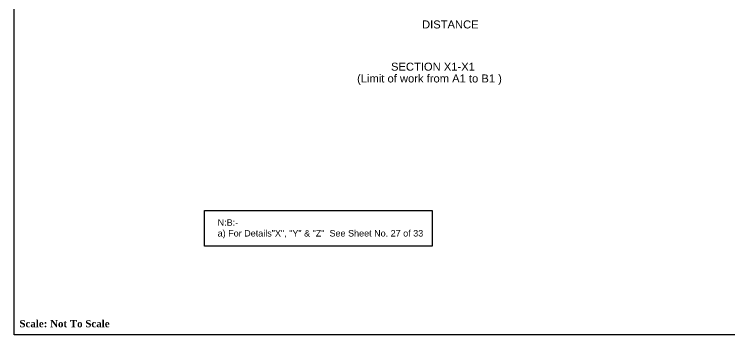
# Model space of a CAD drawing. Header units: inches. Extents: x -8940 to 26362, y -28010 to 990.
# Drawn here: x 4089.5 to 4205.6, y -22367.7 to -22315.7 of the extents above; entities that cross this region are included whole.
import ezdxf

# ---------------------------------------------------------------- set-up
doc = ezdxf.new("R2010")
doc.units = ezdxf.units.IN
doc.header["$MEASUREMENT"] = 0
doc.layers.add('LINE', color=7, linetype='Continuous')
doc.styles.get("Standard").update_dxf_attribs({"font": 'arial.ttf'})

msp = doc.modelspace()

# ---------------------------------------------------------------- linework, layer by layer
at = {"color": 0, "lineweight": 20}
msp.add_lwpolyline([(4153.708832, -22318.732546, 0, 0, 0), (4175.69523, -22318.732546, 0.785228, 0, 0), (4177.265687, -22318.732546, 0, 0, 0)], format="xyseb", dxfattribs=at)
at = {"color": 0, "linetype": 'Continuous', "lineweight": -3, "ltscale": 0.5}
msp.add_lwpolyline([(4120.379294, -22347.586551), (4157.348931, -22347.586551), (4157.348931, -22353.352584), (4120.379294, -22353.352584)], close=True, dxfattribs=at)
at = {"layer": 'LINE', "color": 7, "lineweight": -2, "ltscale": 0.5}
msp.add_lwpolyline([(4089.482995, -22367.737677), (4089.482995, -22244.391398), (4263.912077, -22244.391398), (4263.912077, -22367.737677), (4089.482995, -22367.737677)], close=True, dxfattribs=at)

# ---------------------------------------------------------------- texts
at = {"color": 0, "lineweight": 20}
msp.add_text('DISTANCE', height=1.3, dxfattribs=at).set_placement((4155.683873, -22317.992138))
at = {"color": 0, "lineweight": 20, "char_height": 1.3, "attachment_point": 1}
for s, insert in [('SECTION X1-X1  ', (4150.643354, -22323.549695)), ('(Limit of work from A1 to B1 )', (4145.135653, -22325.468248))]:
    msp.add_mtext(s, dxfattribs=dict(at, insert=insert))
at = {"color": 0, "linetype": 'ByBlock', "lineweight": 30, "ltscale": 0.5, "insert": (4122.497652, -22348.994934), "char_height": 1.04780933, "width": 46.00178369, "attachment_point": 1}
msp.add_mtext('N:B:-\\Pa) For Details"X", "Y" & "Z"  See Sheet No. 27 of 33', dxfattribs=at)
at = {"layer": 'LINE', "color": 7, "lineweight": 20, "ltscale": 0.5, "insert": (4090.311708, -22365.354901), "char_height": 1.17549776, "width": 34.84370937, "attachment_point": 1}
msp.add_mtext('{\\fTimes New Roman|b1|i0|c0|p18;Scale: Not To Scale}', dxfattribs=at)

doc.saveas('drawing.dxf')
